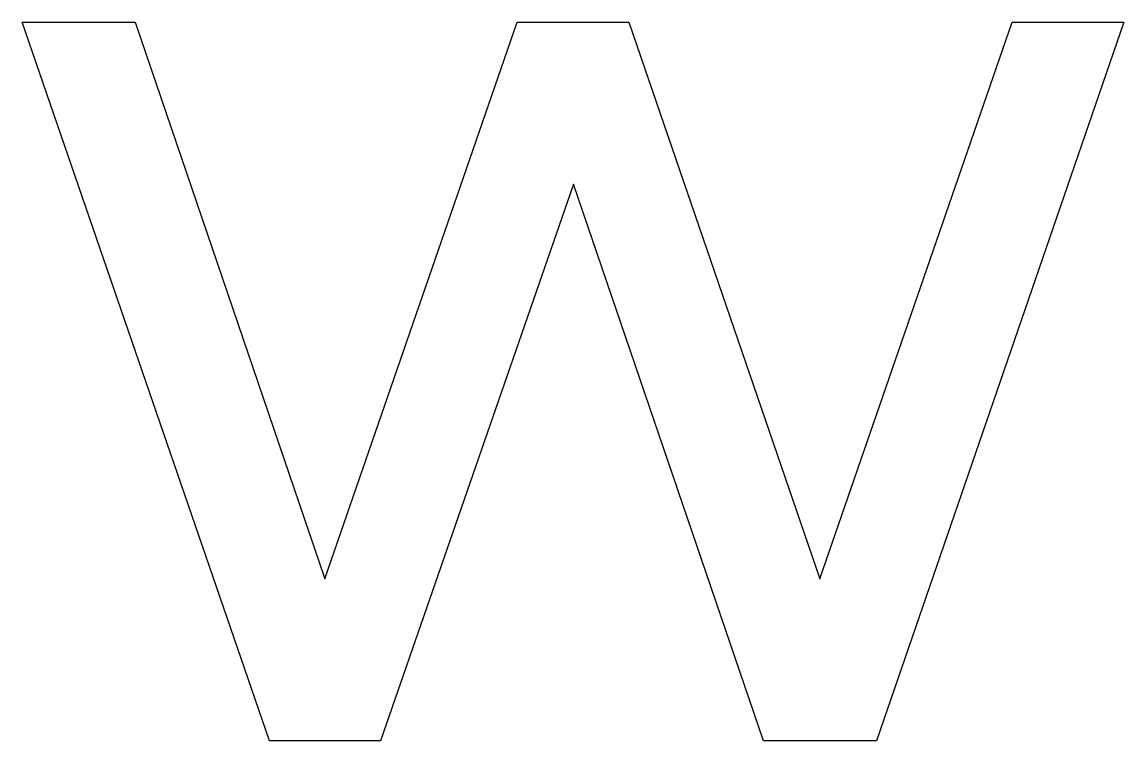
# Model space of a CAD drawing. Header units: metres. Extents: x 0 to 76.6, y 0 to 50.
import ezdxf

# ---------------------------------------------------------------- set-up
doc = ezdxf.new("R2010")
doc.units = ezdxf.units.M

msp = doc.modelspace()

# ---------------------------------------------------------------- linework, layer by layer
msp.add_lwpolyline([(76.643, 50), (59.429, 0), (51.571, 0), (38.357, 38.714), (24.929, 0), (17.214, 0), (0, 50), (7.857, 50), (21.071, 11.286), (34.429, 50), (42.214, 50), (55.5, 11.286), (68.857, 50), (76.643, 50)])

doc.saveas('drawing.dxf')
